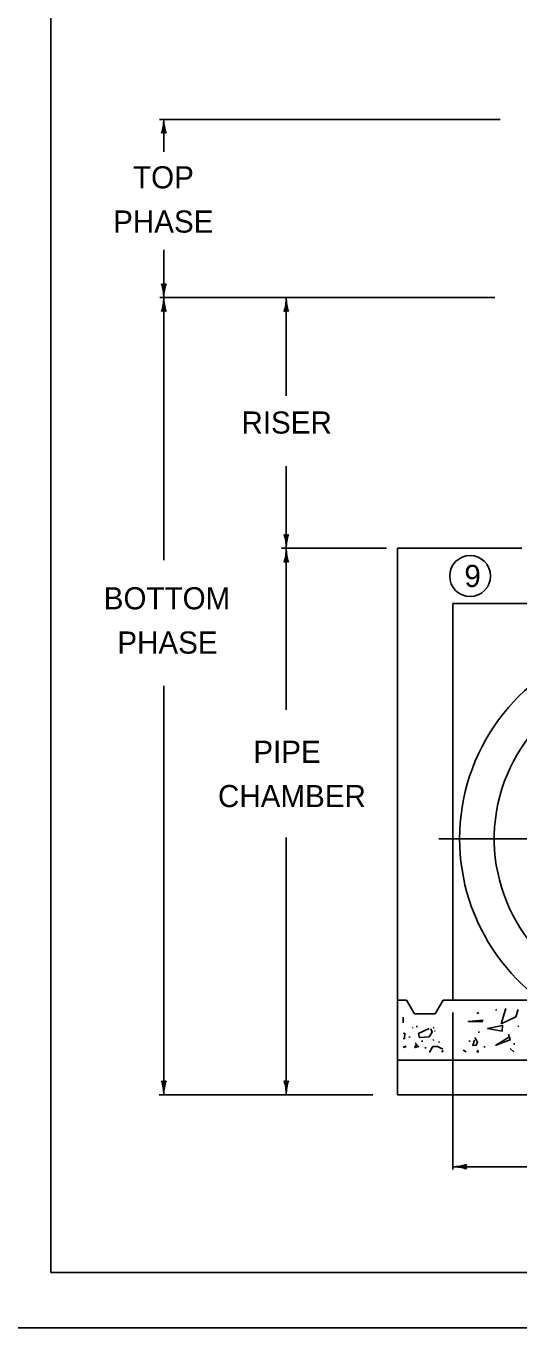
# Model space of a CAD drawing. Extents: x 997.6 to 1036.5, y 998.9 to 1022.5.
# Drawn here: x 1006.78 to 1011.23, y 1000 to 1011.76 of the extents above; entities that cross this region are included whole.
import ezdxf

# ---------------------------------------------------------------- set-up
doc = ezdxf.new("R2010")
doc.units = 0
for name, color, linetype in [('1', 7, 'Continuous'), ('10', 7, 'Continuous'), ('11', 7, 'Continuous'), ('14', 7, 'Continuous'), ('5', 7, 'Continuous')]:
    doc.layers.add(name, color=color, linetype=linetype)

msp = doc.modelspace()

# ---------------------------------------------------------------- linework, layer by layer
at = {"layer": '1'}
for p, q in [((1011.065, 1010.92), (1007.982, 1010.92)), ((1008.022, 1010.627), (1008.022, 1010.92)), ((1008.022, 1009.31), (1008.022, 1009.742)), ((1011.015, 1009.31), (1007.986, 1009.31)), ((1008.022, 1006.937), (1008.022, 1009.31)), ((1009.13, 1008.423), (1009.13, 1009.31)), ((1009.13, 1007.045), (1009.13, 1007.788)), ((1010.036, 1007.045), (1009.085, 1007.045)), ((1009.13, 1005.584), (1009.13, 1007.045)), ((1010.135, 1002.107), (1010.135, 1007.045)), ((1011.26, 1007.045), (1010.135, 1007.045)), ((1011.76, 1006.545), (1010.635, 1006.545)), ((1010.635, 1002.962), (1010.635, 1006.545)), ((1008.022, 1002.107), (1008.022, 1005.801)), ((1009.13, 1002.107), (1009.13, 1004.432)), ((1012.342, 1004.42), (1010.51, 1004.42)), ((1010.134, 1002.962), (1010.135, 1002.962)), ((1010.135, 1002.962), (1010.217, 1002.962)), ((1010.289, 1002.837), (1010.217, 1002.962)), ((1010.475, 1002.837), (1010.548, 1002.962)), ((1010.548, 1002.962), (1010.634, 1002.962)), ((1014.385, 1002.962), (1010.635, 1002.962)), ((1010.635, 1001.432), (1010.635, 1002.851)), ((1010.289, 1002.837), (1010.475, 1002.837)), ((1014.885, 1002.42), (1010.135, 1002.42)), ((1009.913, 1002.107), (1007.98, 1002.107)), ((1014.885, 1002.107), (1010.135, 1002.107)), ((1011.404, 1001.457), (1010.635, 1001.457))]:
    msp.add_line(p, q, dxfattribs=at)
msp.add_circle((1010.792, 1006.794), 0.185, dxfattribs=at)
for centre, radius, start, end in [((1007.631, 1010.92), 0.391, 341.3472, 359.9939), ((1008.413, 1010.92), 0.391, 180, 198.6688), ((1008.413, 1010.92), 0.391, 179.9878, 180), ((1008.022, 1010.771), 0.0313, 48.7746, 130.8913), ((1008.022, 1009.459), 0.0313, 228.7746, 310.8913), ((1007.631, 1009.31), 0.391, 0, 18.6688), ((1008.413, 1009.31), 0.391, 161.3472, 179.9939), ((1007.631, 1009.31), 0.391, 341.3472, 359.9939), ((1008.413, 1009.31), 0.391, 180, 198.6688), ((1008.413, 1009.31), 0.391, 179.9878, 180), ((1007.631, 1009.31), 0.391, 359.9878, 0), ((1008.739, 1009.31), 0.391, 341.3472, 359.9939), ((1009.52, 1009.31), 0.391, 180, 198.6688), ((1009.52, 1009.31), 0.391, 179.9878, 180), ((1008.022, 1009.162), 0.0313, 48.7746, 130.8913), ((1009.129, 1009.162), 0.0313, 48.7746, 130.8913), ((1009.13, 1007.194), 0.0313, 228.7746, 310.8913), ((1008.739, 1007.045), 0.391, 0, 18.6688), ((1009.52, 1007.045), 0.391, 161.3472, 179.9939), ((1008.739, 1007.045), 0.391, 341.3472, 359.9939), ((1009.52, 1007.045), 0.391, 180, 198.6688), ((1009.52, 1007.045), 0.391, 179.9878, 180), ((1008.739, 1007.045), 0.391, 359.9878, 0), ((1009.129, 1006.896), 0.0313, 48.7746, 130.8913), ((1012.51, 1004.42), 1.813, 306.405, 233.5934), ((1012.51, 1004.42), 1.5, 283.5498, 256.4501), ((1008.022, 1002.256), 0.0313, 228.7746, 310.8913), ((1007.631, 1002.107), 0.391, 0, 18.6688), ((1008.413, 1002.107), 0.391, 161.3472, 179.9939), ((1009.13, 1002.256), 0.0313, 228.7746, 310.8913), ((1008.739, 1002.107), 0.391, 0, 18.6688), ((1009.52, 1002.107), 0.391, 161.3472, 179.9939), ((1007.631, 1002.107), 0.391, 359.9878, 0), ((1008.739, 1002.107), 0.391, 359.9878, 0), ((1010.635, 1001.848), 0.391, 270, 288.6688), ((1010.635, 1001.066), 0.391, 71.3472, 89.9939), ((1010.635, 1001.848), 0.391, 269.9878, 270), ((1010.783, 1001.457), 0.0313, 138.7746, 220.8913)]:
    msp.add_arc(centre, radius, start, end, dxfattribs=at)
at = {"layer": '10'}
for p in [(1007, 1021.5), (1035.5, 1000.5)]:
    msp.add_line(p, (1007, 1000.5), dxfattribs=at)
at = {"layer": '11'}
msp.add_lwpolyline([(1007, 1000.5), (1035.5, 1000.5), (1035.5, 1021.5), (1007, 1021.5)], close=True, dxfattribs=at)
at = {"layer": '14'}
msp.add_line((1036, 1000), (1000, 1000), dxfattribs=at)
at = {"layer": '5'}
for points in [[(1010.87, 1002.849), (1010.853, 1002.842)], [(1011.032, 1002.873), (1011.021, 1002.871)], [(1011.111, 1002.878), (1011.072, 1002.747)], [(1011.116, 1002.885), (1011.111, 1002.878)], [(1011.204, 1002.81), (1011.227, 1002.878)], [(1010.188, 1002.808), (1010.185, 1002.807)], [(1010.185, 1002.756), (1010.186, 1002.756)], [(1010.186, 1002.756), (1010.188, 1002.809)], [(1010.909, 1002.781), (1010.777, 1002.77), (1010.907, 1002.77)], [(1011.085, 1002.734), (1010.95, 1002.707), (1011.083, 1002.683), (1011.085, 1002.736)], [(1011.072, 1002.747), (1011.204, 1002.81)], [(1011.233, 1002.726), (1011.222, 1002.725)], [(1010.201, 1002.663), (1010.185, 1002.66)], [(1010.185, 1002.615), (1010.2, 1002.612)], [(1010.2, 1002.612), (1010.201, 1002.665)], [(1010.251, 1002.63), (1010.239, 1002.628)], [(1010.276, 1002.715), (1010.271, 1002.711)], [(1010.315, 1002.725), (1010.304, 1002.724)], [(1010.422, 1002.706), (1010.324, 1002.66), (1010.333, 1002.624), (1010.421, 1002.631), (1010.45, 1002.672), (1010.437, 1002.703)], [(1010.468, 1002.715), (1010.457, 1002.713)], [(1010.476, 1002.683), (1010.471, 1002.686)], [(1010.83, 1002.6), (1010.815, 1002.553), (1010.848, 1002.554), (1010.86, 1002.582), (1010.834, 1002.624)], [(1010.877, 1002.674), (1010.866, 1002.673)], [(1011.154, 1002.635), (1011.023, 1002.555), (1011.154, 1002.603), (1011.138, 1002.655)], [(1010.214, 1002.546), (1010.185, 1002.538)], [(1010.185, 1002.535), (1010.214, 1002.543)], [(1010.308, 1002.568), (1010.291, 1002.534), (1010.324, 1002.542), (1010.294, 1002.577)], [(1010.363, 1002.592), (1010.352, 1002.591)], [(1010.394, 1002.531), (1010.382, 1002.53)], [(1010.455, 1002.542), (1010.426, 1002.492)], [(1010.426, 1002.492), (1010.429, 1002.492)], [(1010.465, 1002.603), (1010.454, 1002.601)], [(1010.497, 1002.542), (1010.455, 1002.542)], [(1010.546, 1002.52), (1010.497, 1002.542)], [(1010.516, 1002.582), (1010.505, 1002.581)], [(1010.536, 1002.492), (1010.547, 1002.507)], [(1010.755, 1002.494), (1010.73, 1002.509)], [(1010.792, 1002.592), (1010.781, 1002.591)], [(1010.865, 1002.509), (1010.852, 1002.494)], [(1010.869, 1002.496), (1010.853, 1002.496)], [(1010.87, 1002.494), (1010.869, 1002.496)], [(1010.928, 1002.541), (1010.917, 1002.54)], [(1011.186, 1002.496), (1011.153, 1002.524)], [(1011.196, 1002.568), (1011.185, 1002.567)]]:
    msp.add_lwpolyline(points, dxfattribs=at)

# ---------------------------------------------------------------- texts
at = {"layer": '1'}
for s, p in [('TOP', (1007.744, 1010.297)), ('PHASE', (1007.564, 1009.897)), ('RISER', (1008.724, 1008.081)), ('9', (1010.74, 1006.695)), ('BOTTOM', (1007.479, 1006.493)), ('PHASE', (1007.602, 1006.093)), ('PIPE', (1008.832, 1005.106)), ('CHAMBER', (1008.512, 1004.706))]:
    msp.add_text(s, height=0.2, dxfattribs=at).set_placement(p)

doc.saveas('drawing.dxf')
